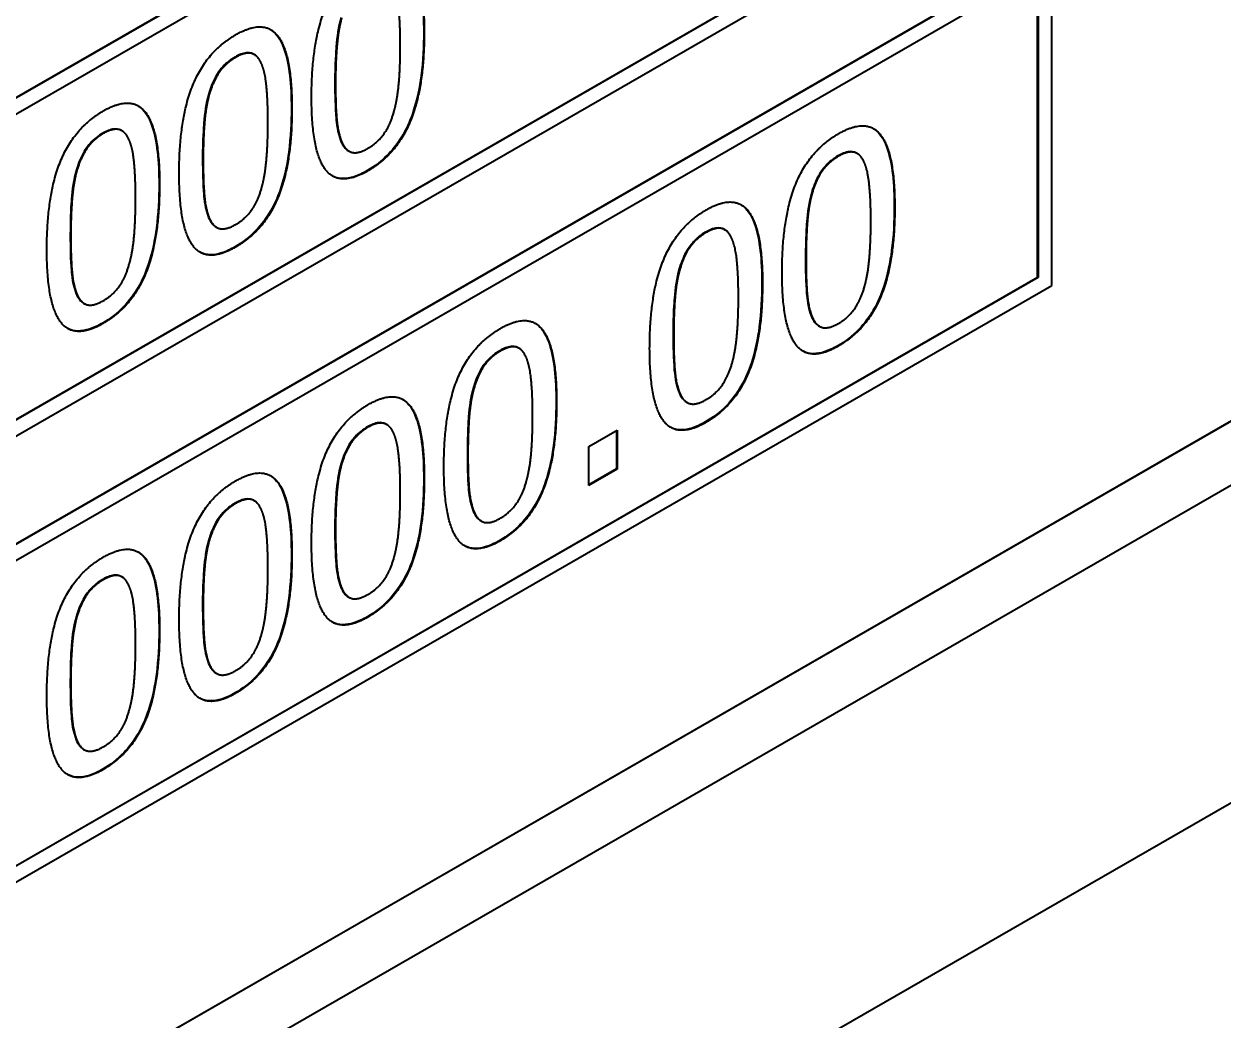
# Model space of a CAD drawing. Header units: inches. Extents: x 0 to 4752, y 0 to 3360.
# Drawn here: x 4292.37 to 4304.67, y 2266.93 to 2277.15 of the extents above; entities that cross this region are included whole.
import ezdxf

# ---------------------------------------------------------------- set-up
doc = ezdxf.new("R2010")
doc.units = ezdxf.units.IN
doc.header["$MEASUREMENT"] = 0
doc.layers.add('POWER SUPPLY CASE OUTLINE$0$가시적인 것(ISO)', color=3, linetype='Continuous', lineweight=40)
doc.layers.add('POWER SUPPLY CASE OUTLINE$0$가시적인 좁은 것(ISO)', color=3, linetype='Continuous', lineweight=35)

msp = doc.modelspace()

# ---------------------------------------------------------------- linework, layer by layer
at = {"layer": 'POWER SUPPLY CASE OUTLINE$0$가시적인 것(ISO)'}
for p, q in [((4260.867, 2247.802), (4333.365, 2289.551)), ((4333.371, 2289.548), (4260.868, 2247.796)), ((4339.54, 2289.183), (4254.687, 2240.319)), ((4260.35, 2246.844), (4333.889, 2289.192)), ((4283.961, 2271.599), (4302.912, 2282.512)), ((4302.918, 2282.508), (4283.967, 2271.596)), ((4284.108, 2271.514), (4302.776, 2282.264)), ((4284.108, 2268.381), (4302.77, 2279.127)), ((4302.776, 2279.124), (4284.108, 2268.374)), ((4283.967, 2268.129), (4302.918, 2279.042)), ((4283.961, 2267.021), (4302.912, 2277.933)), ((4302.918, 2277.93), (4283.967, 2267.017)), ((4302.918, 2274.464), (4302.918, 2277.93)), ((4284.108, 2266.935), (4302.776, 2277.685)), ((4302.77, 2274.549), (4302.77, 2277.682)), ((4302.776, 2277.685), (4302.776, 2274.546)), ((4294.727, 2276.836), (4294.733, 2276.833)), ((4293.369, 2276.054), (4293.374, 2276.051)), ((4295.698, 2275.846), (4295.704, 2275.843)), ((4300.915, 2275.821), (4300.92, 2275.818)), ((4294.34, 2275.064), (4294.345, 2275.061)), ((4299.556, 2275.039), (4299.562, 2275.036)), ((4284.108, 2263.802), (4302.77, 2274.549)), ((4302.776, 2274.546), (4284.108, 2263.796)), ((4302.77, 2274.549), (4302.776, 2274.546)), ((4283.967, 2263.551), (4302.918, 2274.464)), ((4292.981, 2274.282), (4292.987, 2274.279)), ((4300.527, 2274.049), (4300.533, 2274.046)), ((4297.444, 2273.823), (4297.449, 2273.819)), ((4299.169, 2273.267), (4299.174, 2273.264)), ((4296.085, 2273.04), (4296.091, 2273.037)), ((4298.166, 2272.811), (4298.456, 2272.978)), ((4298.45, 2272.975), (4298.45, 2272.581)), ((4298.456, 2272.978), (4298.456, 2272.578)), ((4298.166, 2272.411), (4298.166, 2272.811)), ((4298.45, 2272.581), (4298.166, 2272.417)), ((4298.456, 2272.578), (4298.166, 2272.411)), ((4298.45, 2272.581), (4298.456, 2272.578)), ((4294.727, 2272.258), (4294.733, 2272.255)), ((4297.056, 2272.05), (4297.062, 2272.047)), ((4293.369, 2271.476), (4293.374, 2271.473)), ((4295.698, 2271.268), (4295.704, 2271.265)), ((4294.34, 2270.486), (4294.345, 2270.483)), ((4292.981, 2269.704), (4292.987, 2269.7))]:
    msp.add_line(p, q, dxfattribs=at)
for points in [[(4295.899, 2277.819), (4296.197, 2277.991), (4296.477, 2277.609), (4296.477, 2277.063)], [(4295.32, 2276.395), (4295.32, 2276.962), (4295.603, 2277.649), (4295.899, 2277.819)], [(4296.231, 2276.921), (4296.231, 2277.137), (4296.201, 2277.437), (4296.165, 2277.523)], [(4294.541, 2277.037), (4294.839, 2277.209), (4295.119, 2276.827), (4295.119, 2276.281)], [(4295.629, 2277.211), (4295.593, 2277.083), (4295.566, 2276.742), (4295.566, 2276.537)], [(4293.961, 2275.613), (4293.961, 2276.179), (4294.244, 2276.866), (4294.541, 2277.037)], [(4296.477, 2277.063), (4296.477, 2276.5), (4296.194, 2275.81), (4295.899, 2275.64)], [(4296.166, 2276.247), (4296.201, 2276.37), (4296.231, 2276.706), (4296.231, 2276.921)], [(4294.541, 2276.805), (4294.44, 2276.746), (4294.309, 2276.561), (4294.271, 2276.429)], [(4294.806, 2276.741), (4294.77, 2276.826), (4294.642, 2276.863), (4294.541, 2276.805)], [(4294.872, 2276.139), (4294.872, 2276.355), (4294.843, 2276.655), (4294.806, 2276.741)], [(4295.566, 2276.537), (4295.566, 2276.317), (4295.59, 2276.035), (4295.628, 2275.942)], [(4294.271, 2276.429), (4294.234, 2276.301), (4294.208, 2275.96), (4294.208, 2275.755)], [(4295.899, 2275.64), (4295.6, 2275.468), (4295.32, 2275.844), (4295.32, 2276.395)], [(4292.603, 2274.831), (4292.603, 2275.397), (4292.886, 2276.084), (4293.182, 2276.255)], [(4293.182, 2276.255), (4293.48, 2276.426), (4293.76, 2276.045), (4293.76, 2275.499)], [(4295.119, 2276.281), (4295.119, 2275.718), (4294.836, 2275.027), (4294.541, 2274.858)], [(4294.808, 2275.464), (4294.843, 2275.588), (4294.872, 2275.924), (4294.872, 2276.139)], [(4295.899, 2275.872), (4295.999, 2275.93), (4296.129, 2276.115), (4296.166, 2276.247)], [(4293.182, 2276.023), (4293.081, 2275.964), (4292.951, 2275.779), (4292.912, 2275.647)], [(4293.448, 2275.958), (4293.411, 2276.044), (4293.284, 2276.081), (4293.182, 2276.023)], [(4300.149, 2274.598), (4300.149, 2275.164), (4300.432, 2275.851), (4300.728, 2276.022)], [(4300.728, 2276.022), (4301.026, 2276.193), (4301.306, 2275.812), (4301.306, 2275.266)], [(4293.514, 2275.357), (4293.514, 2275.572), (4293.485, 2275.873), (4293.448, 2275.958)], [(4295.628, 2275.942), (4295.663, 2275.853), (4295.794, 2275.811), (4295.899, 2275.872)], [(4300.728, 2275.79), (4300.627, 2275.731), (4300.496, 2275.546), (4300.458, 2275.414)], [(4300.994, 2275.725), (4300.957, 2275.811), (4300.829, 2275.848), (4300.728, 2275.79)], [(4292.912, 2275.647), (4292.876, 2275.519), (4292.849, 2275.178), (4292.849, 2274.973)], [(4294.208, 2275.755), (4294.208, 2275.534), (4294.231, 2275.253), (4294.269, 2275.159)], [(4301.06, 2275.124), (4301.06, 2275.339), (4301.03, 2275.64), (4300.994, 2275.725)], [(4294.541, 2274.858), (4294.241, 2274.685), (4293.961, 2275.062), (4293.961, 2275.613)], [(4293.76, 2275.499), (4293.76, 2274.936), (4293.477, 2274.245), (4293.182, 2274.075)], [(4294.541, 2275.09), (4294.641, 2275.147), (4294.771, 2275.333), (4294.808, 2275.464)], [(4300.458, 2275.414), (4300.422, 2275.286), (4300.395, 2274.945), (4300.395, 2274.74)], [(4293.449, 2274.682), (4293.485, 2274.806), (4293.514, 2275.142), (4293.514, 2275.357)], [(4299.37, 2275.24), (4299.668, 2275.411), (4299.948, 2275.03), (4299.948, 2274.484)], [(4294.269, 2275.159), (4294.305, 2275.071), (4294.435, 2275.029), (4294.541, 2275.09)], [(4298.79, 2273.816), (4298.79, 2274.382), (4299.074, 2275.069), (4299.37, 2275.24)], [(4301.306, 2275.266), (4301.306, 2274.703), (4301.023, 2274.012), (4300.728, 2273.843)], [(4299.635, 2274.943), (4299.599, 2275.029), (4299.471, 2275.066), (4299.37, 2275.007)], [(4300.995, 2274.449), (4301.03, 2274.573), (4301.06, 2274.909), (4301.06, 2275.124)], [(4292.849, 2274.973), (4292.849, 2274.752), (4292.873, 2274.47), (4292.911, 2274.377)], [(4299.37, 2275.007), (4299.269, 2274.949), (4299.138, 2274.764), (4299.1, 2274.631)], [(4299.701, 2274.342), (4299.701, 2274.557), (4299.672, 2274.857), (4299.635, 2274.943)], [(4293.182, 2274.075), (4292.883, 2273.903), (4292.603, 2274.279), (4292.603, 2274.831)], [(4293.182, 2274.308), (4293.282, 2274.365), (4293.413, 2274.551), (4293.449, 2274.682)], [(4300.395, 2274.74), (4300.395, 2274.519), (4300.419, 2274.238), (4300.457, 2274.144)], [(4299.1, 2274.631), (4299.063, 2274.504), (4299.037, 2274.163), (4299.037, 2273.957)], [(4300.728, 2273.843), (4300.429, 2273.67), (4300.149, 2274.047), (4300.149, 2274.598)], [(4299.948, 2274.484), (4299.948, 2273.921), (4299.665, 2273.23), (4299.37, 2273.06)], [(4300.728, 2274.075), (4300.828, 2274.132), (4300.959, 2274.318), (4300.995, 2274.449)], [(4292.911, 2274.377), (4292.946, 2274.289), (4293.077, 2274.247), (4293.182, 2274.308)], [(4299.637, 2273.667), (4299.672, 2273.791), (4299.701, 2274.126), (4299.701, 2274.342)], [(4297.258, 2274.023), (4297.555, 2274.195), (4297.835, 2273.813), (4297.835, 2273.267)], [(4300.457, 2274.144), (4300.492, 2274.056), (4300.623, 2274.014), (4300.728, 2274.075)], [(4296.678, 2272.599), (4296.678, 2273.166), (4296.961, 2273.853), (4297.258, 2274.023)], [(4299.037, 2273.957), (4299.037, 2273.737), (4299.06, 2273.455), (4299.099, 2273.362)], [(4297.258, 2273.791), (4297.156, 2273.733), (4297.026, 2273.547), (4296.988, 2273.415)], [(4297.523, 2273.727), (4297.486, 2273.812), (4297.359, 2273.849), (4297.258, 2273.791)], [(4299.37, 2273.06), (4299.071, 2272.888), (4298.79, 2273.264), (4298.79, 2273.816)], [(4297.589, 2273.125), (4297.589, 2273.341), (4297.56, 2273.641), (4297.523, 2273.727)], [(4299.37, 2273.293), (4299.47, 2273.35), (4299.6, 2273.536), (4299.637, 2273.667)], [(4295.899, 2273.241), (4296.197, 2273.413), (4296.477, 2273.031), (4296.477, 2272.485)], [(4296.988, 2273.415), (4296.951, 2273.287), (4296.925, 2272.946), (4296.925, 2272.741)], [(4299.099, 2273.362), (4299.134, 2273.274), (4299.264, 2273.232), (4299.37, 2273.293)], [(4295.32, 2271.817), (4295.32, 2272.383), (4295.603, 2273.07), (4295.899, 2273.241)], [(4297.835, 2273.267), (4297.835, 2272.704), (4297.552, 2272.014), (4297.258, 2271.844)], [(4296.165, 2272.945), (4296.128, 2273.03), (4296, 2273.067), (4295.899, 2273.009)], [(4297.524, 2272.45), (4297.56, 2272.574), (4297.589, 2272.91), (4297.589, 2273.125)], [(4295.899, 2273.009), (4295.798, 2272.95), (4295.667, 2272.765), (4295.629, 2272.633)], [(4296.231, 2272.343), (4296.231, 2272.559), (4296.201, 2272.859), (4296.165, 2272.945)], [(4296.925, 2272.741), (4296.925, 2272.521), (4296.948, 2272.239), (4296.986, 2272.146)], [(4295.629, 2272.633), (4295.593, 2272.505), (4295.566, 2272.164), (4295.566, 2271.959)], [(4297.258, 2271.844), (4296.958, 2271.672), (4296.678, 2272.048), (4296.678, 2272.599)], [(4293.961, 2271.035), (4293.961, 2271.601), (4294.244, 2272.288), (4294.541, 2272.459)], [(4294.541, 2272.459), (4294.839, 2272.63), (4295.119, 2272.249), (4295.119, 2271.703)], [(4296.477, 2272.485), (4296.477, 2271.922), (4296.194, 2271.231), (4295.899, 2271.062)], [(4297.258, 2272.076), (4297.357, 2272.134), (4297.488, 2272.319), (4297.524, 2272.45)], [(4296.166, 2271.668), (4296.201, 2271.792), (4296.231, 2272.128), (4296.231, 2272.343)], [(4294.541, 2272.226), (4294.44, 2272.168), (4294.309, 2271.983), (4294.271, 2271.851)], [(4294.806, 2272.162), (4294.77, 2272.248), (4294.642, 2272.285), (4294.541, 2272.226)], [(4294.872, 2271.561), (4294.872, 2271.776), (4294.843, 2272.077), (4294.806, 2272.162)], [(4296.986, 2272.146), (4297.021, 2272.057), (4297.152, 2272.015), (4297.258, 2272.076)], [(4295.566, 2271.959), (4295.566, 2271.738), (4295.59, 2271.457), (4295.628, 2271.363)], [(4294.271, 2271.851), (4294.234, 2271.723), (4294.208, 2271.382), (4294.208, 2271.177)], [(4293.182, 2271.677), (4293.48, 2271.848), (4293.76, 2271.467), (4293.76, 2270.921)], [(4295.119, 2271.703), (4295.119, 2271.14), (4294.836, 2270.449), (4294.541, 2270.279)], [(4295.899, 2271.062), (4295.6, 2270.889), (4295.32, 2271.266), (4295.32, 2271.817)], [(4292.603, 2270.252), (4292.603, 2270.819), (4292.886, 2271.506), (4293.182, 2271.677)], [(4295.899, 2271.294), (4295.999, 2271.351), (4296.129, 2271.537), (4296.166, 2271.668)], [(4293.448, 2271.38), (4293.411, 2271.466), (4293.284, 2271.503), (4293.182, 2271.444)], [(4294.808, 2270.886), (4294.843, 2271.01), (4294.872, 2271.345), (4294.872, 2271.561)], [(4293.182, 2271.444), (4293.081, 2271.386), (4292.951, 2271.201), (4292.912, 2271.068)], [(4293.514, 2270.779), (4293.514, 2270.994), (4293.485, 2271.294), (4293.448, 2271.38)], [(4295.628, 2271.363), (4295.663, 2271.275), (4295.794, 2271.233), (4295.899, 2271.294)], [(4294.208, 2271.177), (4294.208, 2270.956), (4294.231, 2270.674), (4294.269, 2270.581)], [(4292.912, 2271.068), (4292.876, 2270.94), (4292.849, 2270.6), (4292.849, 2270.394)], [(4294.541, 2270.279), (4294.241, 2270.107), (4293.961, 2270.483), (4293.961, 2271.035)], [(4293.76, 2270.921), (4293.76, 2270.357), (4293.477, 2269.667), (4293.182, 2269.497)], [(4294.541, 2270.512), (4294.641, 2270.569), (4294.771, 2270.755), (4294.808, 2270.886)], [(4293.449, 2270.104), (4293.485, 2270.228), (4293.514, 2270.563), (4293.514, 2270.779)], [(4294.269, 2270.581), (4294.305, 2270.493), (4294.435, 2270.451), (4294.541, 2270.512)], [(4292.849, 2270.394), (4292.849, 2270.174), (4292.873, 2269.892), (4292.911, 2269.799)], [(4293.182, 2269.497), (4292.883, 2269.325), (4292.603, 2269.701), (4292.603, 2270.252)], [(4293.182, 2269.73), (4293.282, 2269.787), (4293.413, 2269.972), (4293.449, 2270.104)], [(4292.911, 2269.799), (4292.946, 2269.711), (4293.077, 2269.669), (4293.182, 2269.73)]]:
    msp.add_open_spline(points, degree=2, dxfattribs=at)
for points, knots in [([(4296.257, 2277.873), (4296.265, 2277.868), (4296.273, 2277.862), (4296.311, 2277.833), (4296.356, 2277.786), (4296.453, 2277.52), (4296.471, 2277.297), (4296.471, 2277.067)], [-0.1967538, -0.1967538, -0.1967538, -0.1967538, -0.1778314, -0.1778314, -0.1056911, -0.1056911, 0, 0, 0, 0]), ([(4295.624, 2277.214), (4295.595, 2277.115), (4295.581, 2277.009), (4295.57, 2276.871), (4295.56, 2276.745), (4295.56, 2276.54)], [-0.2872609, -0.2872609, -0.2872609, -0.2872609, -0.0939422, -0.0939422, 0, 0, 0, 0]), ([(4294.898, 2277.091), (4294.907, 2277.086), (4294.915, 2277.08), (4294.952, 2277.051), (4294.998, 2277.004), (4295.094, 2276.737), (4295.113, 2276.515), (4295.113, 2276.284)], [-0.1967538, -0.1967538, -0.1967538, -0.1967538, -0.1778314, -0.1778314, -0.1056911, -0.1056911, 0, 0, 0, 0]), ([(4296.471, 2277.067), (4296.471, 2276.924), (4296.465, 2276.769), (4296.429, 2276.5), (4296.404, 2276.372), (4296.341, 2276.182), (4296.307, 2276.096), (4296.214, 2275.935), (4296.165, 2275.87), (4296.041, 2275.741), (4295.967, 2275.686), (4295.893, 2275.643)], [-0.2680321, -0.2680321, -0.2680321, -0.2680321, -0.1780903, -0.1780903, -0.1090851, -0.1090851, -0.0707526, -0.0707526, -0.0392192, -0.0392192, 0, 0, 0, 0]), ([(4294.535, 2276.808), (4294.513, 2276.795), (4294.49, 2276.78), (4294.448, 2276.746), (4294.428, 2276.729), (4294.39, 2276.687), (4294.363, 2276.653), (4294.304, 2276.547), (4294.282, 2276.489), (4294.265, 2276.432)], [-0.08997993, -0.08997993, -0.08997993, -0.08997993, -0.06661875, -0.06661875, -0.04544513, -0.04544513, -0.02339217, -0.02339217, 0, 0, 0, 0]), ([(4294.727, 2276.836), (4294.726, 2276.837), (4294.725, 2276.838), (4294.697, 2276.853), (4294.67, 2276.854), (4294.613, 2276.847), (4294.574, 2276.83), (4294.535, 2276.808)], [-0.03284508, -0.03284508, -0.03284508, -0.03284508, -0.03244493, -0.03244493, -0.02060767, -0.02060767, 0, 0, 0, 0]), ([(4295.56, 2276.54), (4295.56, 2276.424), (4295.563, 2276.29), (4295.576, 2276.135), (4295.586, 2276.034), (4295.622, 2275.945)], [-0.189822, -0.189822, -0.189822, -0.189822, -0.0541151, -0.0541151, 0, 0, 0, 0]), ([(4294.265, 2276.432), (4294.237, 2276.333), (4294.222, 2276.226), (4294.212, 2276.089), (4294.202, 2275.963), (4294.202, 2275.758)], [-0.2872609, -0.2872609, -0.2872609, -0.2872609, -0.0939422, -0.0939422, 0, 0, 0, 0]), ([(4293.54, 2276.309), (4293.548, 2276.304), (4293.556, 2276.298), (4293.594, 2276.268), (4293.64, 2276.221), (4293.736, 2275.955), (4293.755, 2275.733), (4293.755, 2275.502)], [-0.1967538, -0.1967538, -0.1967538, -0.1967538, -0.1778314, -0.1778314, -0.1056911, -0.1056911, 0, 0, 0, 0]), ([(4295.113, 2276.284), (4295.113, 2276.142), (4295.106, 2275.987), (4295.071, 2275.717), (4295.046, 2275.59), (4294.983, 2275.399), (4294.949, 2275.314), (4294.855, 2275.153), (4294.807, 2275.088), (4294.683, 2274.958), (4294.609, 2274.904), (4294.535, 2274.861)], [-0.2680321, -0.2680321, -0.2680321, -0.2680321, -0.1780903, -0.1780903, -0.1090851, -0.1090851, -0.0707526, -0.0707526, -0.0392192, -0.0392192, 0, 0, 0, 0]), ([(4293.177, 2276.026), (4293.154, 2276.013), (4293.132, 2275.998), (4293.09, 2275.964), (4293.07, 2275.946), (4293.032, 2275.905), (4293.004, 2275.871), (4292.945, 2275.765), (4292.923, 2275.707), (4292.907, 2275.65)], [-0.08997993, -0.08997993, -0.08997993, -0.08997993, -0.06661875, -0.06661875, -0.04544513, -0.04544513, -0.02339217, -0.02339217, 0, 0, 0, 0]), ([(4293.369, 2276.054), (4293.368, 2276.055), (4293.367, 2276.055), (4293.338, 2276.071), (4293.312, 2276.071), (4293.255, 2276.065), (4293.216, 2276.048), (4293.177, 2276.026)], [-0.03284508, -0.03284508, -0.03284508, -0.03284508, -0.03244493, -0.03244493, -0.02060767, -0.02060767, 0, 0, 0, 0]), ([(4301.086, 2276.076), (4301.094, 2276.071), (4301.102, 2276.065), (4301.14, 2276.036), (4301.186, 2275.988), (4301.282, 2275.722), (4301.301, 2275.5), (4301.301, 2275.269)], [-0.1967538, -0.1967538, -0.1967538, -0.1967538, -0.1778314, -0.1778314, -0.1056911, -0.1056911, 0, 0, 0, 0]), ([(4295.622, 2275.945), (4295.631, 2275.922), (4295.643, 2275.901), (4295.668, 2275.868), (4295.682, 2275.856), (4295.698, 2275.846)], [-0.0500509, -0.0500509, -0.0500509, -0.0500509, -0.04141394, -0.04141394, -0.03402, -0.03402, -0.03402, -0.03402]), ([(4300.723, 2275.793), (4300.7, 2275.78), (4300.678, 2275.765), (4300.635, 2275.731), (4300.616, 2275.713), (4300.578, 2275.672), (4300.55, 2275.638), (4300.491, 2275.532), (4300.469, 2275.474), (4300.453, 2275.417)], [-0.08997993, -0.08997993, -0.08997993, -0.08997993, -0.06661875, -0.06661875, -0.04544513, -0.04544513, -0.02339217, -0.02339217, 0, 0, 0, 0]), ([(4300.915, 2275.821), (4300.914, 2275.822), (4300.913, 2275.822), (4300.884, 2275.838), (4300.858, 2275.839), (4300.801, 2275.832), (4300.761, 2275.815), (4300.723, 2275.793)], [-0.03284508, -0.03284508, -0.03284508, -0.03284508, -0.03244493, -0.03244493, -0.02060767, -0.02060767, 0, 0, 0, 0]), ([(4292.907, 2275.65), (4292.878, 2275.55), (4292.864, 2275.444), (4292.853, 2275.306), (4292.844, 2275.181), (4292.844, 2274.976)], [-0.2872609, -0.2872609, -0.2872609, -0.2872609, -0.0939422, -0.0939422, 0, 0, 0, 0]), ([(4294.202, 2275.758), (4294.202, 2275.642), (4294.205, 2275.508), (4294.218, 2275.352), (4294.227, 2275.252), (4294.264, 2275.163)], [-0.189822, -0.189822, -0.189822, -0.189822, -0.0541151, -0.0541151, 0, 0, 0, 0]), ([(4295.893, 2275.643), (4295.848, 2275.617), (4295.801, 2275.595), (4295.716, 2275.567), (4295.676, 2275.56), (4295.599, 2275.562), (4295.564, 2275.571), (4295.533, 2275.588)], [-0.4075803, -0.4075803, -0.4075803, -0.4075803, -0.3359098, -0.3359098, -0.270443, -0.270443, -0.2011203, -0.2011203, -0.2011203, -0.2011203]), ([(4293.755, 2275.502), (4293.755, 2275.359), (4293.748, 2275.205), (4293.712, 2274.935), (4293.688, 2274.808), (4293.624, 2274.617), (4293.591, 2274.531), (4293.497, 2274.37), (4293.448, 2274.305), (4293.324, 2274.176), (4293.251, 2274.121), (4293.177, 2274.079)], [-0.2680321, -0.2680321, -0.2680321, -0.2680321, -0.1780903, -0.1780903, -0.1090851, -0.1090851, -0.0707526, -0.0707526, -0.0392192, -0.0392192, 0, 0, 0, 0]), ([(4300.453, 2275.417), (4300.424, 2275.317), (4300.41, 2275.211), (4300.399, 2275.073), (4300.39, 2274.948), (4300.39, 2274.743)], [-0.2872609, -0.2872609, -0.2872609, -0.2872609, -0.0939422, -0.0939422, 0, 0, 0, 0]), ([(4299.728, 2275.293), (4299.736, 2275.288), (4299.744, 2275.283), (4299.781, 2275.253), (4299.827, 2275.206), (4299.924, 2274.94), (4299.942, 2274.717), (4299.942, 2274.487)], [-0.1967538, -0.1967538, -0.1967538, -0.1967538, -0.1778314, -0.1778314, -0.1056911, -0.1056911, 0, 0, 0, 0]), ([(4301.301, 2275.269), (4301.301, 2275.127), (4301.294, 2274.972), (4301.258, 2274.702), (4301.233, 2274.575), (4301.17, 2274.384), (4301.137, 2274.299), (4301.043, 2274.137), (4300.994, 2274.072), (4300.87, 2273.943), (4300.797, 2273.888), (4300.723, 2273.846)], [-0.2680321, -0.2680321, -0.2680321, -0.2680321, -0.1780903, -0.1780903, -0.1090851, -0.1090851, -0.0707526, -0.0707526, -0.0392192, -0.0392192, 0, 0, 0, 0]), ([(4294.264, 2275.163), (4294.273, 2275.14), (4294.284, 2275.119), (4294.31, 2275.086), (4294.324, 2275.073), (4294.34, 2275.064)], [-0.0500509, -0.0500509, -0.0500509, -0.0500509, -0.04141394, -0.04141394, -0.03402, -0.03402, -0.03402, -0.03402]), ([(4299.556, 2275.039), (4299.555, 2275.04), (4299.554, 2275.04), (4299.526, 2275.056), (4299.499, 2275.056), (4299.442, 2275.05), (4299.403, 2275.033), (4299.364, 2275.011)], [-0.03284508, -0.03284508, -0.03284508, -0.03284508, -0.03244493, -0.03244493, -0.02060767, -0.02060767, 0, 0, 0, 0]), ([(4292.844, 2274.976), (4292.844, 2274.859), (4292.846, 2274.726), (4292.859, 2274.57), (4292.869, 2274.47), (4292.905, 2274.38)], [-0.189822, -0.189822, -0.189822, -0.189822, -0.0541151, -0.0541151, 0, 0, 0, 0]), ([(4299.364, 2275.011), (4299.342, 2274.998), (4299.319, 2274.983), (4299.277, 2274.949), (4299.258, 2274.931), (4299.22, 2274.89), (4299.192, 2274.856), (4299.133, 2274.75), (4299.111, 2274.692), (4299.094, 2274.635)], [-0.08997993, -0.08997993, -0.08997993, -0.08997993, -0.06661875, -0.06661875, -0.04544513, -0.04544513, -0.02339217, -0.02339217, 0, 0, 0, 0]), ([(4294.535, 2274.861), (4294.489, 2274.834), (4294.443, 2274.813), (4294.357, 2274.785), (4294.318, 2274.778), (4294.241, 2274.779), (4294.205, 2274.789), (4294.174, 2274.806)], [-0.4075803, -0.4075803, -0.4075803, -0.4075803, -0.3359098, -0.3359098, -0.270443, -0.270443, -0.2011203, -0.2011203, -0.2011203, -0.2011203]), ([(4300.39, 2274.743), (4300.39, 2274.626), (4300.392, 2274.493), (4300.405, 2274.337), (4300.415, 2274.237), (4300.451, 2274.147)], [-0.189822, -0.189822, -0.189822, -0.189822, -0.0541151, -0.0541151, 0, 0, 0, 0]), ([(4299.094, 2274.635), (4299.066, 2274.535), (4299.052, 2274.429), (4299.041, 2274.291), (4299.031, 2274.166), (4299.031, 2273.961)], [-0.2872609, -0.2872609, -0.2872609, -0.2872609, -0.0939422, -0.0939422, 0, 0, 0, 0]), ([(4299.942, 2274.487), (4299.942, 2274.344), (4299.935, 2274.19), (4299.9, 2273.92), (4299.875, 2273.793), (4299.812, 2273.602), (4299.778, 2273.516), (4299.684, 2273.355), (4299.636, 2273.29), (4299.512, 2273.161), (4299.438, 2273.106), (4299.364, 2273.064)], [-0.2680321, -0.2680321, -0.2680321, -0.2680321, -0.1780903, -0.1780903, -0.1090851, -0.1090851, -0.0707526, -0.0707526, -0.0392192, -0.0392192, 0, 0, 0, 0]), ([(4292.905, 2274.38), (4292.915, 2274.357), (4292.926, 2274.336), (4292.952, 2274.304), (4292.965, 2274.291), (4292.981, 2274.282)], [-0.0500509, -0.0500509, -0.0500509, -0.0500509, -0.04141394, -0.04141394, -0.03402, -0.03402, -0.03402, -0.03402]), ([(4293.177, 2274.079), (4293.131, 2274.052), (4293.085, 2274.03), (4292.999, 2274.003), (4292.959, 2273.996), (4292.882, 2273.997), (4292.847, 2274.006), (4292.816, 2274.024)], [-0.4075803, -0.4075803, -0.4075803, -0.4075803, -0.3359098, -0.3359098, -0.270443, -0.270443, -0.2011203, -0.2011203, -0.2011203, -0.2011203]), ([(4297.615, 2274.077), (4297.624, 2274.072), (4297.632, 2274.066), (4297.669, 2274.037), (4297.715, 2273.99), (4297.811, 2273.724), (4297.83, 2273.501), (4297.83, 2273.271)], [-0.1967538, -0.1967538, -0.1967538, -0.1967538, -0.1778314, -0.1778314, -0.1056911, -0.1056911, 0, 0, 0, 0]), ([(4300.451, 2274.147), (4300.46, 2274.124), (4300.472, 2274.103), (4300.498, 2274.071), (4300.511, 2274.058), (4300.527, 2274.049)], [-0.0500509, -0.0500509, -0.0500509, -0.0500509, -0.04141394, -0.04141394, -0.03402, -0.03402, -0.03402, -0.03402]), ([(4299.031, 2273.961), (4299.031, 2273.844), (4299.034, 2273.711), (4299.047, 2273.555), (4299.056, 2273.454), (4299.093, 2273.365)], [-0.189822, -0.189822, -0.189822, -0.189822, -0.0541151, -0.0541151, 0, 0, 0, 0]), ([(4297.252, 2273.794), (4297.229, 2273.781), (4297.207, 2273.766), (4297.165, 2273.733), (4297.145, 2273.715), (4297.107, 2273.673), (4297.079, 2273.639), (4297.02, 2273.533), (4296.998, 2273.475), (4296.982, 2273.418)], [-0.08997993, -0.08997993, -0.08997993, -0.08997993, -0.06661875, -0.06661875, -0.04544513, -0.04544513, -0.02339217, -0.02339217, 0, 0, 0, 0]), ([(4297.444, 2273.823), (4297.443, 2273.823), (4297.442, 2273.824), (4297.413, 2273.839), (4297.387, 2273.84), (4297.33, 2273.833), (4297.291, 2273.817), (4297.252, 2273.794)], [-0.03284508, -0.03284508, -0.03284508, -0.03284508, -0.03244493, -0.03244493, -0.02060767, -0.02060767, 0, 0, 0, 0]), ([(4300.723, 2273.846), (4300.677, 2273.819), (4300.631, 2273.798), (4300.545, 2273.77), (4300.505, 2273.763), (4300.428, 2273.764), (4300.393, 2273.774), (4300.362, 2273.791)], [-0.4075803, -0.4075803, -0.4075803, -0.4075803, -0.3359098, -0.3359098, -0.270443, -0.270443, -0.2011203, -0.2011203, -0.2011203, -0.2011203]), ([(4296.982, 2273.418), (4296.953, 2273.319), (4296.939, 2273.213), (4296.929, 2273.075), (4296.919, 2272.949), (4296.919, 2272.744)], [-0.2872609, -0.2872609, -0.2872609, -0.2872609, -0.0939422, -0.0939422, 0, 0, 0, 0]), ([(4299.093, 2273.365), (4299.102, 2273.342), (4299.113, 2273.321), (4299.139, 2273.288), (4299.153, 2273.276), (4299.169, 2273.267)], [-0.0500509, -0.0500509, -0.0500509, -0.0500509, -0.04141394, -0.04141394, -0.03402, -0.03402, -0.03402, -0.03402]), ([(4296.257, 2273.295), (4296.265, 2273.29), (4296.273, 2273.284), (4296.311, 2273.255), (4296.356, 2273.208), (4296.453, 2272.941), (4296.471, 2272.719), (4296.471, 2272.488)], [-0.1967538, -0.1967538, -0.1967538, -0.1967538, -0.1778314, -0.1778314, -0.1056911, -0.1056911, 0, 0, 0, 0]), ([(4297.83, 2273.271), (4297.83, 2273.128), (4297.823, 2272.973), (4297.787, 2272.704), (4297.763, 2272.576), (4297.7, 2272.386), (4297.666, 2272.3), (4297.572, 2272.139), (4297.523, 2272.074), (4297.4, 2271.945), (4297.326, 2271.89), (4297.252, 2271.847)], [-0.2680321, -0.2680321, -0.2680321, -0.2680321, -0.1780903, -0.1780903, -0.1090851, -0.1090851, -0.0707526, -0.0707526, -0.0392192, -0.0392192, 0, 0, 0, 0]), ([(4296.085, 2273.04), (4296.085, 2273.041), (4296.084, 2273.041), (4296.055, 2273.057), (4296.029, 2273.058), (4295.972, 2273.051), (4295.932, 2273.034), (4295.893, 2273.012)], [-0.03284508, -0.03284508, -0.03284508, -0.03284508, -0.03244493, -0.03244493, -0.02060767, -0.02060767, 0, 0, 0, 0]), ([(4299.364, 2273.064), (4299.318, 2273.037), (4299.272, 2273.015), (4299.186, 2272.988), (4299.147, 2272.981), (4299.07, 2272.982), (4299.035, 2272.991), (4299.003, 2273.009)], [-0.4075803, -0.4075803, -0.4075803, -0.4075803, -0.3359098, -0.3359098, -0.270443, -0.270443, -0.2011203, -0.2011203, -0.2011203, -0.2011203]), ([(4295.893, 2273.012), (4295.871, 2272.999), (4295.848, 2272.984), (4295.806, 2272.95), (4295.787, 2272.933), (4295.749, 2272.891), (4295.721, 2272.857), (4295.662, 2272.751), (4295.64, 2272.693), (4295.624, 2272.636)], [-0.08997993, -0.08997993, -0.08997993, -0.08997993, -0.06661875, -0.06661875, -0.04544513, -0.04544513, -0.02339217, -0.02339217, 0, 0, 0, 0]), ([(4296.919, 2272.744), (4296.919, 2272.628), (4296.921, 2272.494), (4296.934, 2272.339), (4296.944, 2272.238), (4296.98, 2272.149)], [-0.189822, -0.189822, -0.189822, -0.189822, -0.0541151, -0.0541151, 0, 0, 0, 0]), ([(4295.624, 2272.636), (4295.595, 2272.537), (4295.581, 2272.43), (4295.57, 2272.293), (4295.56, 2272.167), (4295.56, 2271.962)], [-0.2872609, -0.2872609, -0.2872609, -0.2872609, -0.0939422, -0.0939422, 0, 0, 0, 0]), ([(4294.898, 2272.513), (4294.907, 2272.508), (4294.915, 2272.502), (4294.952, 2272.472), (4294.998, 2272.425), (4295.094, 2272.159), (4295.113, 2271.936), (4295.113, 2271.706)], [-0.1967538, -0.1967538, -0.1967538, -0.1967538, -0.1778314, -0.1778314, -0.1056911, -0.1056911, 0, 0, 0, 0]), ([(4296.471, 2272.488), (4296.471, 2272.346), (4296.465, 2272.191), (4296.429, 2271.921), (4296.404, 2271.794), (4296.341, 2271.603), (4296.307, 2271.518), (4296.214, 2271.357), (4296.165, 2271.291), (4296.041, 2271.162), (4295.967, 2271.108), (4295.893, 2271.065)], [-0.2680321, -0.2680321, -0.2680321, -0.2680321, -0.1780903, -0.1780903, -0.1090851, -0.1090851, -0.0707526, -0.0707526, -0.0392192, -0.0392192, 0, 0, 0, 0]), ([(4294.535, 2272.23), (4294.513, 2272.217), (4294.49, 2272.202), (4294.448, 2272.168), (4294.428, 2272.15), (4294.39, 2272.109), (4294.363, 2272.075), (4294.304, 2271.969), (4294.282, 2271.911), (4294.265, 2271.854)], [-0.08997993, -0.08997993, -0.08997993, -0.08997993, -0.06661875, -0.06661875, -0.04544513, -0.04544513, -0.02339217, -0.02339217, 0, 0, 0, 0]), ([(4294.727, 2272.258), (4294.726, 2272.259), (4294.725, 2272.259), (4294.697, 2272.275), (4294.67, 2272.275), (4294.613, 2272.269), (4294.574, 2272.252), (4294.535, 2272.23)], [-0.03284508, -0.03284508, -0.03284508, -0.03284508, -0.03244493, -0.03244493, -0.02060767, -0.02060767, 0, 0, 0, 0]), ([(4296.98, 2272.149), (4296.99, 2272.126), (4297.001, 2272.105), (4297.027, 2272.072), (4297.041, 2272.06), (4297.056, 2272.05)], [-0.0500509, -0.0500509, -0.0500509, -0.0500509, -0.04141394, -0.04141394, -0.03402, -0.03402, -0.03402, -0.03402]), ([(4295.56, 2271.962), (4295.56, 2271.846), (4295.563, 2271.712), (4295.576, 2271.556), (4295.586, 2271.456), (4295.622, 2271.367)], [-0.189822, -0.189822, -0.189822, -0.189822, -0.0541151, -0.0541151, 0, 0, 0, 0]), ([(4294.265, 2271.854), (4294.237, 2271.754), (4294.222, 2271.648), (4294.212, 2271.51), (4294.202, 2271.385), (4294.202, 2271.18)], [-0.2872609, -0.2872609, -0.2872609, -0.2872609, -0.0939422, -0.0939422, 0, 0, 0, 0]), ([(4297.252, 2271.847), (4297.206, 2271.821), (4297.16, 2271.799), (4297.074, 2271.771), (4297.034, 2271.764), (4296.958, 2271.766), (4296.922, 2271.775), (4296.891, 2271.792)], [-0.4075803, -0.4075803, -0.4075803, -0.4075803, -0.3359098, -0.3359098, -0.270443, -0.270443, -0.2011203, -0.2011203, -0.2011203, -0.2011203]), ([(4293.54, 2271.73), (4293.548, 2271.725), (4293.556, 2271.72), (4293.594, 2271.69), (4293.64, 2271.643), (4293.736, 2271.377), (4293.755, 2271.154), (4293.755, 2270.924)], [-0.1967538, -0.1967538, -0.1967538, -0.1967538, -0.1778314, -0.1778314, -0.1056911, -0.1056911, 0, 0, 0, 0]), ([(4295.113, 2271.706), (4295.113, 2271.563), (4295.106, 2271.409), (4295.071, 2271.139), (4295.046, 2271.012), (4294.983, 2270.821), (4294.949, 2270.735), (4294.855, 2270.574), (4294.807, 2270.509), (4294.683, 2270.38), (4294.609, 2270.325), (4294.535, 2270.283)], [-0.2680321, -0.2680321, -0.2680321, -0.2680321, -0.1780903, -0.1780903, -0.1090851, -0.1090851, -0.0707526, -0.0707526, -0.0392192, -0.0392192, 0, 0, 0, 0]), ([(4293.369, 2271.476), (4293.368, 2271.477), (4293.367, 2271.477), (4293.338, 2271.492), (4293.312, 2271.493), (4293.255, 2271.486), (4293.216, 2271.47), (4293.177, 2271.448)], [-0.03284508, -0.03284508, -0.03284508, -0.03284508, -0.03244493, -0.03244493, -0.02060767, -0.02060767, 0, 0, 0, 0]), ([(4293.177, 2271.448), (4293.154, 2271.435), (4293.132, 2271.42), (4293.09, 2271.386), (4293.07, 2271.368), (4293.032, 2271.327), (4293.004, 2271.293), (4292.945, 2271.187), (4292.923, 2271.128), (4292.907, 2271.072)], [-0.08997993, -0.08997993, -0.08997993, -0.08997993, -0.06661875, -0.06661875, -0.04544513, -0.04544513, -0.02339217, -0.02339217, 0, 0, 0, 0]), ([(4295.622, 2271.367), (4295.631, 2271.344), (4295.643, 2271.322), (4295.668, 2271.29), (4295.682, 2271.277), (4295.698, 2271.268)], [-0.0500509, -0.0500509, -0.0500509, -0.0500509, -0.04141394, -0.04141394, -0.03402, -0.03402, -0.03402, -0.03402]), ([(4294.202, 2271.18), (4294.202, 2271.063), (4294.205, 2270.93), (4294.218, 2270.774), (4294.227, 2270.674), (4294.264, 2270.584)], [-0.189822, -0.189822, -0.189822, -0.189822, -0.0541151, -0.0541151, 0, 0, 0, 0]), ([(4292.907, 2271.072), (4292.878, 2270.972), (4292.864, 2270.866), (4292.853, 2270.728), (4292.844, 2270.602), (4292.844, 2270.398)], [-0.2872609, -0.2872609, -0.2872609, -0.2872609, -0.0939422, -0.0939422, 0, 0, 0, 0]), ([(4295.893, 2271.065), (4295.848, 2271.038), (4295.801, 2271.017), (4295.716, 2270.989), (4295.676, 2270.982), (4295.599, 2270.983), (4295.564, 2270.993), (4295.533, 2271.01)], [-0.4075803, -0.4075803, -0.4075803, -0.4075803, -0.3359098, -0.3359098, -0.270443, -0.270443, -0.2011203, -0.2011203, -0.2011203, -0.2011203]), ([(4293.755, 2270.924), (4293.755, 2270.781), (4293.748, 2270.627), (4293.712, 2270.357), (4293.688, 2270.23), (4293.624, 2270.039), (4293.591, 2269.953), (4293.497, 2269.792), (4293.448, 2269.727), (4293.324, 2269.598), (4293.251, 2269.543), (4293.177, 2269.5)], [-0.2680321, -0.2680321, -0.2680321, -0.2680321, -0.1780903, -0.1780903, -0.1090851, -0.1090851, -0.0707526, -0.0707526, -0.0392192, -0.0392192, 0, 0, 0, 0]), ([(4294.264, 2270.584), (4294.273, 2270.561), (4294.284, 2270.54), (4294.31, 2270.508), (4294.324, 2270.495), (4294.34, 2270.486)], [-0.0500509, -0.0500509, -0.0500509, -0.0500509, -0.04141394, -0.04141394, -0.03402, -0.03402, -0.03402, -0.03402]), ([(4292.844, 2270.398), (4292.844, 2270.281), (4292.846, 2270.148), (4292.859, 2269.992), (4292.869, 2269.891), (4292.905, 2269.802)], [-0.189822, -0.189822, -0.189822, -0.189822, -0.0541151, -0.0541151, 0, 0, 0, 0]), ([(4294.535, 2270.283), (4294.489, 2270.256), (4294.443, 2270.234), (4294.357, 2270.207), (4294.318, 2270.2), (4294.241, 2270.201), (4294.205, 2270.21), (4294.174, 2270.228)], [-0.4075803, -0.4075803, -0.4075803, -0.4075803, -0.3359098, -0.3359098, -0.270443, -0.270443, -0.2011203, -0.2011203, -0.2011203, -0.2011203]), ([(4292.905, 2269.802), (4292.915, 2269.779), (4292.926, 2269.758), (4292.952, 2269.725), (4292.965, 2269.713), (4292.981, 2269.704)], [-0.0500509, -0.0500509, -0.0500509, -0.0500509, -0.04141394, -0.04141394, -0.03402, -0.03402, -0.03402, -0.03402]), ([(4293.177, 2269.5), (4293.131, 2269.474), (4293.085, 2269.452), (4292.999, 2269.424), (4292.959, 2269.417), (4292.882, 2269.419), (4292.847, 2269.428), (4292.816, 2269.446)], [-0.4075803, -0.4075803, -0.4075803, -0.4075803, -0.3359098, -0.3359098, -0.270443, -0.270443, -0.2011203, -0.2011203, -0.2011203, -0.2011203])]:
    msp.add_open_spline(points, degree=3, knots=knots, dxfattribs=at)
at = {"layer": 'POWER SUPPLY CASE OUTLINE$0$가시적인 좁은 것(ISO)'}
for p, q in [((4296.471, 2277.067), (4296.477, 2277.063)), ((4294.535, 2276.808), (4294.541, 2276.805)), ((4295.56, 2276.54), (4295.566, 2276.537)), ((4294.265, 2276.432), (4294.271, 2276.429)), ((4295.113, 2276.284), (4295.119, 2276.281)), ((4293.177, 2276.026), (4293.182, 2276.023)), ((4295.622, 2275.945), (4295.628, 2275.942)), ((4300.723, 2275.793), (4300.728, 2275.79)), ((4292.907, 2275.65), (4292.912, 2275.647)), ((4294.202, 2275.758), (4294.208, 2275.755)), ((4295.893, 2275.643), (4295.899, 2275.64)), ((4293.755, 2275.502), (4293.76, 2275.499)), ((4300.453, 2275.417), (4300.458, 2275.414)), ((4301.301, 2275.269), (4301.306, 2275.266)), ((4294.264, 2275.163), (4294.269, 2275.159)), ((4292.844, 2274.976), (4292.849, 2274.973)), ((4299.364, 2275.011), (4299.37, 2275.007)), ((4294.535, 2274.861), (4294.541, 2274.858)), ((4300.39, 2274.743), (4300.395, 2274.74)), ((4299.094, 2274.635), (4299.1, 2274.631)), ((4299.942, 2274.487), (4299.948, 2274.484)), ((4292.905, 2274.38), (4292.911, 2274.377)), ((4293.177, 2274.079), (4293.182, 2274.075)), ((4300.451, 2274.147), (4300.457, 2274.144)), ((4299.031, 2273.961), (4299.037, 2273.957)), ((4297.252, 2273.794), (4297.258, 2273.791)), ((4300.723, 2273.846), (4300.728, 2273.843)), ((4296.982, 2273.418), (4296.988, 2273.415)), ((4299.093, 2273.365), (4299.099, 2273.362)), ((4297.83, 2273.271), (4297.835, 2273.267)), ((4299.364, 2273.064), (4299.37, 2273.06)), ((4295.893, 2273.012), (4295.899, 2273.009)), ((4296.919, 2272.744), (4296.925, 2272.741)), ((4295.624, 2272.636), (4295.629, 2272.633)), ((4296.471, 2272.488), (4296.477, 2272.485)), ((4294.535, 2272.23), (4294.541, 2272.226)), ((4296.98, 2272.149), (4296.986, 2272.146)), ((4295.56, 2271.962), (4295.566, 2271.959)), ((4294.265, 2271.854), (4294.271, 2271.851)), ((4297.252, 2271.847), (4297.258, 2271.844)), ((4295.113, 2271.706), (4295.119, 2271.703)), ((4293.177, 2271.448), (4293.182, 2271.444)), ((4295.622, 2271.367), (4295.628, 2271.363)), ((4294.202, 2271.18), (4294.208, 2271.177)), ((4292.907, 2271.072), (4292.912, 2271.068)), ((4295.893, 2271.065), (4295.899, 2271.062)), ((4293.755, 2270.924), (4293.76, 2270.921)), ((4294.264, 2270.584), (4294.269, 2270.581)), ((4292.844, 2270.398), (4292.849, 2270.394)), ((4294.535, 2270.283), (4294.541, 2270.279)), ((4292.905, 2269.802), (4292.911, 2269.799)), ((4293.177, 2269.5), (4293.182, 2269.497))]:
    msp.add_line(p, q, dxfattribs=at)

doc.saveas('drawing.dxf')
